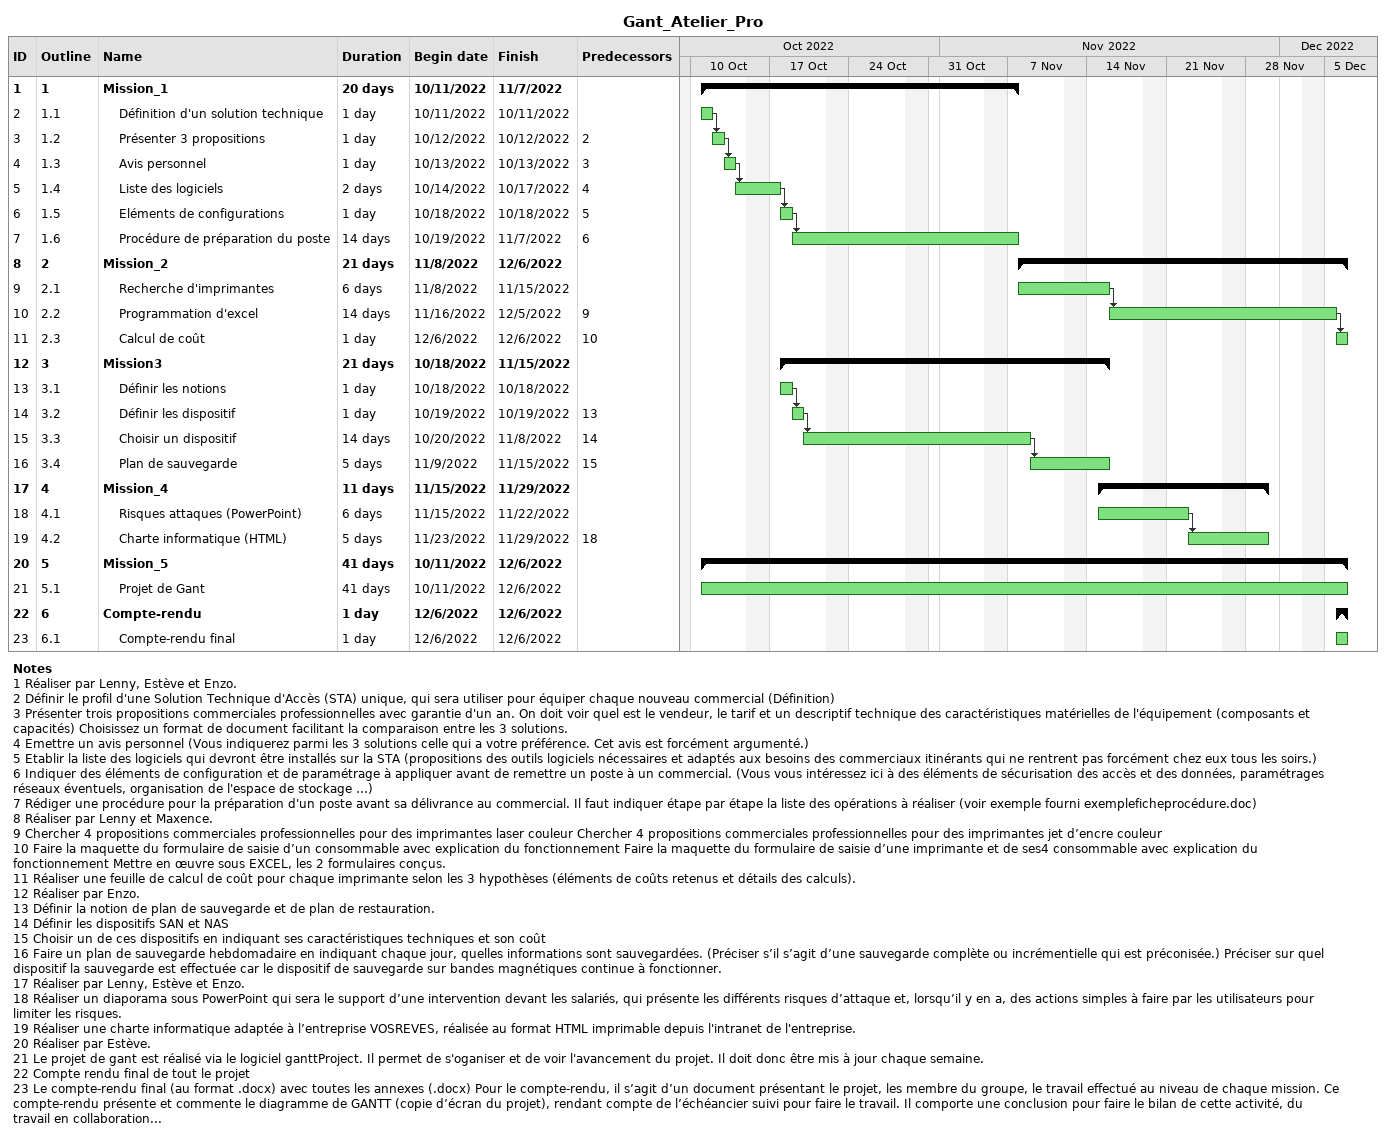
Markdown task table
Gant_Atelier_Pro

| ID | WBS | Task | Duration | Start | Finish | Predecessors |
|---|---|---|---|---|---|---|
| 1 | 1 | **Mission_1** | 20d | 2022-10-11 | 2022-11-07 |  |
| 2 | 1.1 | Définition d'un solution technique | 1d | 2022-10-11 | 2022-10-11 |  |
| 3 | 1.2 | Présenter 3 propositions | 1d | 2022-10-12 | 2022-10-12 | 2 |
| 4 | 1.3 | Avis personnel | 1d | 2022-10-13 | 2022-10-13 | 3 |
| 5 | 1.4 | Liste des logiciels | 2d | 2022-10-14 | 2022-10-17 | 4 |
| 6 | 1.5 | Eléments de configurations | 1d | 2022-10-18 | 2022-10-18 | 5 |
| 7 | 1.6 | Procédure de préparation du poste | 14d | 2022-10-19 | 2022-11-07 | 6 |
| 8 | 2 | **Mission_2** | 21d | 2022-11-08 | 2022-12-06 |  |
| 9 | 2.1 | Recherche d'imprimantes | 6d | 2022-11-08 | 2022-11-15 |  |
| 10 | 2.2 | Programmation d'excel | 14d | 2022-11-16 | 2022-12-05 | 9 |
| 11 | 2.3 | Calcul de coût | 1d | 2022-12-06 | 2022-12-06 | 10 |
| 12 | 3 | **Mission3** | 21d | 2022-10-18 | 2022-11-15 |  |
| 13 | 3.1 | Définir les notions | 1d | 2022-10-18 | 2022-10-18 |  |
| 14 | 3.2 | Définir les dispositif | 1d | 2022-10-19 | 2022-10-19 | 13 |
| 15 | 3.3 | Choisir un dispositif | 14d | 2022-10-20 | 2022-11-08 | 14 |
| 16 | 3.4 | Plan de sauvegarde | 5d | 2022-11-09 | 2022-11-15 | 15 |
| 17 | 4 | **Mission_4** | 11d | 2022-11-15 | 2022-11-29 |  |
| 18 | 4.1 | Risques attaques (PowerPoint) | 6d | 2022-11-15 | 2022-11-22 |  |
| 19 | 4.2 | Charte informatique (HTML) | 5d | 2022-11-23 | 2022-11-29 | 18 |
| 20 | 5 | **Mission_5** | 41d | 2022-10-11 | 2022-12-06 |  |
| 21 | 5.1 | Projet de Gant | 41d | 2022-10-11 | 2022-12-06 |  |
| 22 | 6 | **Compte-rendu** | 1d | 2022-12-06 | 2022-12-06 |  |
| 23 | 6.1 | Compte-rendu final | 1d | 2022-12-06 | 2022-12-06 |  |

Notes
- 1: Réaliser par Lenny, Estève et Enzo.
- 2: Définir le profil d'une Solution Technique d'Accès (STA) unique, qui sera utiliser pour équiper chaque nouveau commercial (Définition)
- 3: Présenter trois propositions commerciales professionnelles avec garantie d'un an. On doit voir quel est le vendeur, le tarif et un descriptif technique des caractéristiques matérielles de l'équipement (composants et capacités) Choisissez un format de document facilitant la comparaison entre les 3 solutions.
- 4: Emettre un avis personnel (Vous indiquerez parmi les 3 solutions celle qui a votre préférence. Cet avis est forcément argumenté.)
- 5: Etablir la liste des logiciels qui devront être installés sur la STA (propositions des outils logiciels nécessaires et adaptés aux besoins des commerciaux itinérants qui ne rentrent pas forcément chez eux tous les soirs.)
- 6: Indiquer des éléments de configuration et de paramétrage à appliquer avant de remettre un poste à un commercial. (Vous vous intéressez ici à des éléments de sécurisation des accès et des données, paramétrages réseaux éventuels, organisation de l'espace de stockage …)
- 7: Rédiger une procédure pour la préparation d'un poste avant sa délivrance au commercial. Il faut indiquer étape par étape la liste des opérations à réaliser (voir exemple fourni exempleficheprocédure.doc)
- 8: Réaliser par Lenny et Maxence.
- 9: Chercher 4 propositions commerciales professionnelles pour des imprimantes laser couleur Chercher 4 propositions commerciales professionnelles pour des imprimantes jet d’encre couleur
- 10: Faire la maquette du formulaire de saisie d’un consommable avec explication du fonctionnement Faire la maquette du formulaire de saisie d’une imprimante et de ses4 consommable avec explication du fonctionnement Mettre en œuvre sous EXCEL, les 2 formulaires conçus.
- 11: Réaliser une feuille de calcul de coût pour chaque imprimante selon les 3 hypothèses (éléments de coûts retenus et détails des calculs).
- 12: Réaliser par Enzo.
- 13: Définir la notion de plan de sauvegarde et de plan de restauration.
- 14: Définir les dispositifs SAN et NAS
- 15: Choisir un de ces dispositifs en indiquant ses caractéristiques techniques et son coût
- 16: Faire un plan de sauvegarde hebdomadaire en indiquant chaque jour, quelles informations sont sauvegardées. (Préciser s’il s’agit d’une sauvegarde complète ou incrémentielle qui est préconisée.) Préciser sur quel dispositif la sauvegarde est effectuée car le dispositif de sauvegarde sur bandes magnétiques continue à fonctionner.
- 17: Réaliser par Lenny, Estève et Enzo.
- 18: Réaliser un diaporama sous PowerPoint qui sera le support d’une intervention devant les salariés, qui présente les différents risques d’attaque et, lorsqu’il y en a, des actions simples à faire par les utilisateurs pour limiter les risques.
- 19: Réaliser une charte informatique adaptée à l’entreprise VOSREVES, réalisée au format HTML imprimable depuis l'intranet de l'entreprise.
- 20: Réaliser par Estève.
- 21: Le projet de gant est réalisé via le logiciel ganttProject. Il permet de s'oganiser et de voir l'avancement du projet. Il doit donc être mis à jour chaque semaine.
- 22: Compte rendu final de tout le projet
- 23: Le compte-rendu final (au format .docx) avec toutes les annexes (.docx) Pour le compte-rendu, il s’agit d’un document présentant le projet, les membre du groupe, le travail effectué au niveau de chaque mission. Ce compte-rendu présente et commente le diagramme de GANTT (copie d’écran du projet), rendant compte de l’échéancier suivi pour faire le travail. Il comporte une conclusion pour faire le bilan de cette activité, du travail en collaboration...
